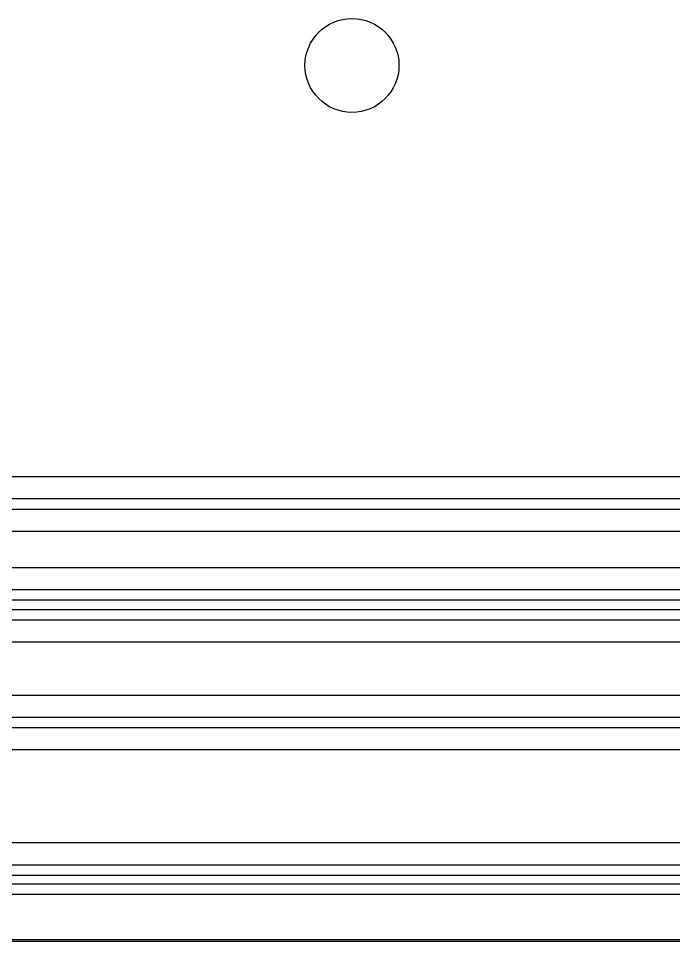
# Model space of a CAD drawing. Extents: x 0.3 to 11.5, y -8.2 to 3.2.
# Drawn here: x 7.454 to 8.058, y -3.378 to -2.527 of the extents above; entities that cross this region are included whole.
import ezdxf

# ---------------------------------------------------------------- set-up
doc = ezdxf.new("R2010")
doc.units = 0
doc.header["$MEASUREMENT"] = 0
doc.layers.add('BLACK', color=7, linetype='CONTINUOUS')

msp = doc.modelspace()

# ---------------------------------------------------------------- linework, layer by layer
at = {"layer": 'BLACK', "linetype": 'CONTINUOUS'}
for p, q in [((10.2596, -2.94965), (6.66939, -2.94965)), ((3.63532, -2.96967), (10.261, -2.96967)), ((10.259, -2.97952), (3.63532, -2.97952)), ((3.64825, -2.99954), (10.2486, -2.99954)), ((10.2435, -3.03354), (3.17899, -3.03354)), ((3.17589, -3.05356), (10.2449, -3.05356)), ((10.2429, -3.0634), (3.17793, -3.0634)), ((3.55754, -3.07191), (10.1633, -3.07191)), ((10.1612, -3.08176), (3.55957, -3.08176)), ((3.81466, -3.10178), (9.88546, -3.10178)), ((9.8878, -3.1512), (6.86367, -3.1512)), ((6.86057, -3.17122), (10.5626, -3.17122)), ((10.5605, -3.18106), (6.86261, -3.18106)), ((6.87296, -3.20108), (9.88567, -3.20108)), ((9.70002, -3.28726), (3.80249, -3.28726)), ((3.12507, -3.30728), (9.71037, -3.30728)), ((9.71241, -3.31713), (3.12304, -3.31713)), ((3.07403, -3.325), (9.7458, -3.325)), ((9.74784, -3.33484), (3.07199, -3.33484)), ((6.67304, -3.37618), (11.302, -3.37618)), ((11.303, -3.37815), (6.67304, -3.37815))]:
    msp.add_line(p, q, dxfattribs=at)
at = {"layer": 'BLACK'}
msp.add_circle((7.76162, -2.57008), 0.04331, dxfattribs=at)

doc.saveas('drawing.dxf')
